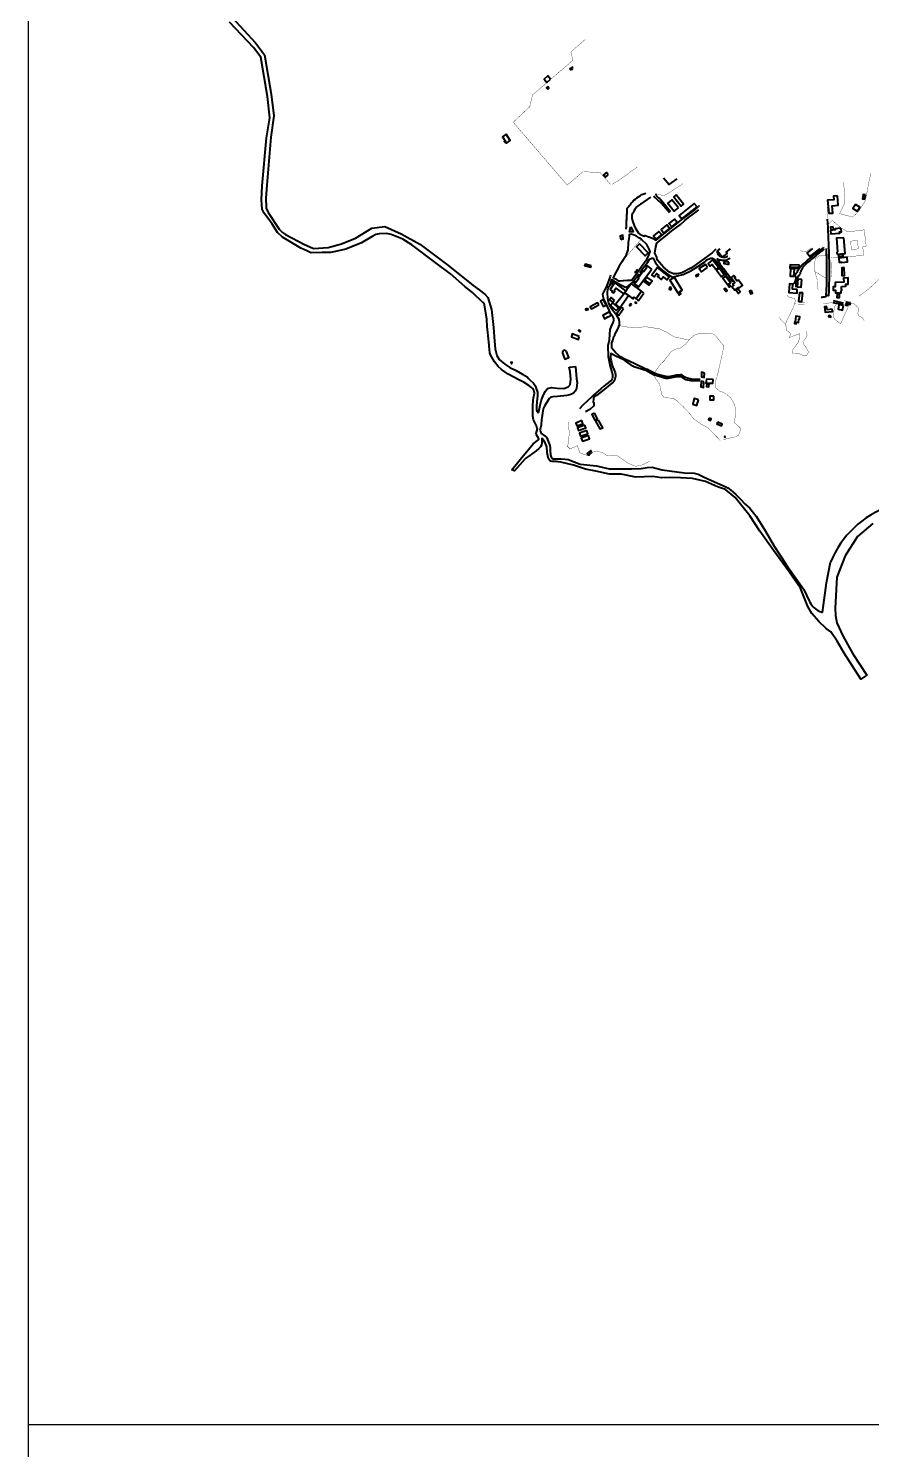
# Model space of a CAD drawing. Header units: metres. Extents: x 428 to 3974, y -4076 to 3914.
# Drawn here: x 897.754 to 898.353, y -367.522 to -366.513 of the extents above; entities that cross this region are included whole.
import ezdxf

# ---------------------------------------------------------------- set-up
doc = ezdxf.new("R2010")
doc.units = ezdxf.units.M
doc.header["$MEASUREMENT"] = 0
doc.linetypes.add('DASHED', pattern=[0.75, 0.5, -0.25])
for name, color, linetype, lineweight in [('C-BLDG', 253, 'Continuous', 5), ('C-FENC-AIRF-SECU', 253, 'DASHED', 0), ('C-ROAD-LAND', 253, 'Continuous', 9)]:
    doc.layers.add(name, color=color, linetype=linetype, lineweight=lineweight)

msp = doc.modelspace()

# ---------------------------------------------------------------- linework, layer by layer
for p, q in [((897.7544, -377.4523), (897.7544, -364.2051)), ((897.7544, -367.5037), (899.9012, -367.5037))]:
    msp.add_line(p, q)
at = {"layer": 'C-BLDG', "lineweight": 40}
for points in [[(898.1397, -366.5419), (898.1391, -366.5412), (898.1386, -366.5416), (898.1392, -366.5423)], [(898.1408, -366.5411), (898.1402, -366.5405), (898.1393, -366.5413), (898.1399, -366.542)], [(898.1249, -366.549), (898.123, -366.5467), (898.1203, -366.549), (898.1223, -366.5513)], [(898.1229, -366.5542), (898.122, -366.555), (898.1229, -366.5561), (898.1238, -366.5553)], [(898.0933, -366.5881), (898.0908, -366.5898), (898.0937, -366.5943), (898.0963, -366.5926)], [(898.0926, -366.5928), (898.0921, -366.5931), (898.0927, -366.594), (898.0932, -366.5936)], [(898.1659, -366.6168), (898.1645, -366.6153), (898.1625, -366.6169), (898.1638, -366.6185)], [(898.2156, -366.6403), (898.211, -366.6346), (898.2081, -366.6369), (898.2127, -366.6426)], [(898.214, -366.6311), (898.2123, -366.6325), (898.2176, -366.639), (898.2193, -366.6377)], [(898.3285, -366.6317), (898.3256, -366.632), (898.3259, -366.6346), (898.3215, -366.6349), (898.3223, -366.6441), (898.3252, -366.644), (898.3248, -366.6388), (898.3291, -366.6384)], [(898.3483, -366.6311), (898.3468, -366.6308), (898.3463, -366.634), (898.3478, -366.6342)], [(898.2289, -366.6396), (898.2268, -366.6371), (898.2161, -366.6456), (898.2181, -366.6481)], [(898.3412, -366.6378), (898.3393, -366.6407), (898.3425, -366.6426), (898.3444, -366.6397)], [(898.2094, -366.655), (898.2074, -366.6524), (898.2033, -366.6557), (898.2053, -366.6583)], [(898.2148, -366.6507), (898.2129, -366.6483), (898.2089, -366.6513), (898.2109, -366.6538)], [(898.3255, -366.6537), (898.3235, -366.6539), (898.3237, -366.6559), (898.3256, -366.6557)], [(898.3312, -366.6555), (898.3308, -366.6555), (898.3307, -366.6547), (898.3268, -366.6551), (898.3269, -366.656), (898.3236, -366.6563), (898.3238, -366.6587), (898.3301, -366.6582), (898.33, -366.6573), (898.3314, -366.6572)], [(898.1747, -366.6628), (898.1765, -366.6623), (898.1761, -366.6597), (898.1743, -366.6603)], [(898.2038, -366.6595), (898.2018, -366.657), (898.1979, -366.6601), (898.1999, -366.6626)], [(898.333, -366.6615), (898.3277, -366.6619), (898.3285, -366.6716), (898.3283, -366.6718), (898.3281, -366.672), (898.3281, -366.6724), (898.3281, -366.6726), (898.3283, -366.6729), (898.3287, -366.6731), (898.3307, -366.6729), (898.3307, -366.6734), (898.3316, -366.6734), (898.3316, -366.6729), (898.3337, -366.6727), (898.3339, -366.6727)], [(898.188, -366.6659), (898.1859, -366.6679), (898.1921, -366.6743), (898.1942, -366.6723)], [(898.3326, -366.6737), (898.3293, -366.6739), (898.3293, -366.6751), (898.3326, -366.6749)], [(898.3354, -366.6753), (898.3294, -366.6759), (898.3297, -366.6789), (898.3316, -366.6788), (898.3316, -366.6791), (898.3357, -366.6787)], [(898.1538, -366.6814), (898.1494, -366.6802), (898.1491, -366.6813), (898.1535, -366.6825)], [(898.1968, -366.6838), (898.1936, -366.6814), (898.1927, -366.6827), (898.1931, -366.683), (898.1912, -366.6855), (898.1907, -366.6852), (898.187, -366.6902), (898.1875, -366.6905), (898.1856, -366.6931), (898.1852, -366.6927), (898.1842, -366.694), (898.1874, -366.6964)], [(898.2009, -366.6826), (898.1968, -366.688), (898.1984, -366.6892), (898.2002, -366.6869), (898.2017, -366.6882), (898.2009, -366.6891), (898.2033, -366.6912), (898.2049, -366.6893), (898.2074, -366.6913), (898.209, -366.6893)], [(898.2363, -366.6827), (898.2348, -366.6804), (898.2303, -366.6833), (898.2319, -366.6857)], [(898.2398, -366.6772), (898.2381, -366.6785), (898.2367, -366.6797), (898.2382, -366.6817), (898.2396, -366.6806), (898.2422, -366.6839), (898.2424, -366.6841), (898.2441, -366.6826)], [(898.2446, -366.6831), (898.2427, -366.6845), (898.2463, -366.6892), (898.2482, -366.6878)], [(898.2515, -366.6789), (898.2505, -366.6787), (898.248, -366.6785), (898.2479, -366.6799), (898.2505, -366.6802), (898.2514, -366.6802)], [(898.3015, -366.6809), (898.2949, -366.6808), (898.2948, -366.6825), (898.2973, -366.6826), (898.3015, -366.6827)], [(898.3015, -366.6827), (898.2973, -366.6826), (898.2948, -366.6825), (898.2948, -366.6831), (898.3014, -366.6833)], [(898.2979, -366.6835), (898.2952, -366.6835), (898.2949, -366.6888), (898.2976, -366.6888)], [(898.3333, -366.6827), (898.3315, -366.6828), (898.3317, -366.6883), (898.3335, -366.6882)], [(898.1707, -366.6934), (898.1705, -366.6936), (898.1693, -366.695), (898.1672, -366.6982), (898.1687, -366.6993), (898.1683, -366.6998), (898.1696, -366.7006), (898.1706, -366.6993), (898.17, -366.6989), (898.1712, -366.6973), (898.1767, -366.7014), (898.1784, -366.6991)], [(898.1705, -366.6936), (898.1694, -366.6927), (898.1683, -366.6941), (898.1693, -366.695)], [(898.1894, -366.6995), (898.1895, -366.6993), (898.1821, -366.694), (898.1775, -366.7005), (898.1802, -366.7026), (898.1833, -366.7048), (898.1841, -366.7036), (898.1856, -366.7047)], [(898.1918, -366.6916), (898.191, -366.6926), (898.1946, -366.6952), (898.1954, -366.6941)], [(898.1933, -366.6895), (898.1918, -366.6916), (898.1954, -366.6941), (898.1969, -366.6922)], [(898.2128, -366.6896), (898.2095, -366.6916), (898.2152, -366.7006), (898.2152, -366.7007), (898.2162, -366.7022), (898.2174, -366.7014), (898.2165, -366.6998), (898.2184, -366.6986)], [(898.2302, -366.6881), (898.2299, -366.6874), (898.2279, -366.6884), (898.2283, -366.6891)], [(898.249, -366.6888), (898.2471, -366.6902), (898.2508, -366.6949), (898.2527, -366.6935)], [(898.2516, -366.6948), (898.2509, -366.6953), (898.2518, -366.6966), (898.2525, -366.6961)], [(898.2581, -366.6914), (898.2572, -366.6921), (898.2555, -366.6899), (898.2561, -366.6895), (898.255, -366.6882), (898.253, -366.6898), (898.2556, -366.6932), (898.2543, -366.6942), (898.255, -366.6952), (898.2536, -366.6962), (898.2556, -366.6988), (898.2582, -366.6968), (898.2586, -366.6973), (898.2611, -366.6953)], [(898.3, -366.6982), (898.2966, -366.698), (898.2969, -366.6944), (898.2944, -366.6942), (898.2939, -366.7003), (898.2998, -366.7008)], [(898.3031, -366.6911), (898.3003, -366.6909), (898.2998, -366.6963), (898.3027, -366.6966)], [(898.3313, -366.696), (898.3345, -366.6958), (898.3344, -366.6945), (898.3362, -366.6944), (898.336, -366.6899), (898.3328, -366.6901), (898.333, -366.693), (898.3268, -366.6933), (898.3269, -366.6963), (898.3254, -366.6963), (898.3254, -366.6988), (898.327, -366.6987), (898.3271, -366.7007), (898.3311, -366.7005), (898.3312, -366.6991), (898.3314, -366.699), (898.3315, -366.6988), (898.3317, -366.6988), (898.3316, -366.6982), (898.3314, -366.6982)], [(898.1625, -366.7054), (898.1603, -366.7065), (898.1622, -366.7104), (898.1644, -366.7093)], [(898.1702, -366.7057), (898.1679, -366.704), (898.1667, -366.7056), (898.169, -366.7073)], [(898.1802, -366.7026), (898.1775, -366.7005), (898.1711, -366.7089), (898.1741, -366.7112)], [(898.1912, -366.7008), (898.1894, -366.6995), (898.1856, -366.7047), (898.1869, -366.7058), (898.1872, -366.706), (898.1874, -366.7061)], [(898.2108, -366.6971), (898.2096, -366.6966), (898.2091, -366.6979), (898.2103, -366.6984)], [(898.2488, -366.6973), (898.2482, -366.6977), (898.2496, -366.6996), (898.2502, -366.6991)], [(898.2578, -366.6978), (898.2565, -366.6988), (898.2582, -366.701), (898.2595, -366.7)], [(898.2674, -366.6989), (898.2661, -366.6994), (898.2669, -366.7013), (898.2682, -366.7008)], [(898.3039, -366.7007), (898.3015, -366.7005), (898.3008, -366.7064), (898.3032, -366.7067)], [(898.3299, -366.7011), (898.3282, -366.7011), (898.3281, -366.7039), (898.3299, -366.7038)], [(898.1512, -366.7117), (898.1498, -366.7122), (898.15, -366.713), (898.1515, -366.7125)], [(898.1592, -366.7091), (898.1583, -366.7076), (898.153, -366.7105), (898.1539, -366.712)], [(898.1679, -366.7164), (898.1667, -366.7142), (898.1666, -366.7142), (898.162, -366.7167), (898.1632, -366.719), (898.1656, -366.7177), (898.1662, -366.7173)], [(898.1692, -366.7078), (898.1675, -366.7097), (898.1715, -366.7132), (898.1732, -366.7114)], [(898.1766, -366.7117), (898.1752, -366.7107), (898.1719, -366.7153), (898.1733, -366.7164)], [(898.1824, -366.7091), (898.182, -366.7085), (898.1809, -366.7092), (898.1813, -366.7098)], [(898.1859, -366.7074), (898.185, -366.7073), (898.185, -366.7078), (898.1859, -366.7079)], [(898.3248, -366.7122), (898.3211, -366.7126), (898.3208, -366.7102), (898.3192, -366.7105), (898.3197, -366.7144), (898.325, -366.7138)], [(898.3327, -366.7097), (898.3295, -366.7091), (898.3289, -366.7122), (898.3321, -366.7128)], [(898.3358, -366.7085), (898.3346, -366.7082), (898.3343, -366.7094), (898.3356, -366.7097)], [(898.3378, -366.7078), (898.3361, -366.7074), (898.3348, -366.7072), (898.3346, -366.7082), (898.3358, -366.7085), (898.3375, -366.7089)], [(898.301, -366.7192), (898.3016, -366.7193), (898.3018, -366.7176), (898.299, -366.7172), (898.2986, -366.7212), (898.2982, -366.7211), (898.298, -366.7224), (898.2991, -366.7226), (898.2993, -366.7214), (898.3008, -366.7216)], [(898.3239, -366.7171), (898.3224, -366.7167), (898.3222, -366.7174), (898.3238, -366.7178)], [(898.1453, -366.7316), (898.1403, -366.7298), (898.1397, -366.7319), (898.1447, -366.7337)], [(898.1452, -366.7268), (898.1447, -366.7274), (898.1457, -366.7282), (898.1462, -366.7276)], [(898.0979, -366.7505), (898.0975, -366.7498), (898.0967, -366.7501), (898.0971, -366.7509)], [(898.2337, -366.7637), (898.2318, -366.7634), (898.2316, -366.7674), (898.2334, -366.7677)], [(898.2342, -366.7575), (898.2321, -366.7569), (898.2319, -366.7602), (898.234, -366.7608)], [(898.2404, -366.762), (898.2355, -366.7619), (898.2352, -366.7647), (898.2401, -366.7648)], [(898.2374, -366.7655), (898.2358, -366.7652), (898.2356, -366.7671), (898.2373, -366.7674)], [(898.2298, -366.7765), (898.2268, -366.7757), (898.2258, -366.7797), (898.2288, -366.7805)], [(898.2408, -366.774), (898.238, -366.774), (898.2379, -366.7766), (898.2407, -366.7766)], [(898.1562, -366.7861), (898.1543, -366.787), (898.1564, -366.791), (898.1582, -366.7901)], [(898.147, -366.7913), (898.1428, -366.793), (898.1436, -366.7951), (898.1478, -366.7935)], [(898.1492, -366.7944), (898.1441, -366.7963), (898.1448, -366.7984), (898.1499, -366.7965)], [(898.1589, -366.7909), (898.1567, -366.7917), (898.1598, -366.7972), (898.162, -366.7963)], [(898.2375, -366.7895), (898.237, -366.7905), (898.2383, -366.7911), (898.2388, -366.7901)], [(898.2435, -366.7924), (898.243, -366.7936), (898.2461, -366.7949), (898.2466, -366.7937)], [(898.1506, -366.7984), (898.1455, -366.8003), (898.1462, -366.8024), (898.1514, -366.8006)], [(898.1518, -366.8019), (898.1467, -366.8038), (898.1475, -366.8059), (898.1526, -366.8041)], [(898.249, -366.8027), (898.2487, -366.8025), (898.2483, -366.8029), (898.2485, -366.8031)], [(898.1543, -366.8139), (898.1534, -366.8126), (898.1508, -366.8146), (898.1518, -366.8159)]]:
    msp.add_lwpolyline(points, close=True, dxfattribs=at)
for points in [[(898.245, -366.6694), (898.2434, -366.6708), (898.2469, -366.6753), (898.2503, -366.6727), (898.2496, -366.6717), (898.2525, -366.6694)], [(898.3109, -366.6691), (898.307, -366.6721), (898.309, -366.6747), (898.3158, -366.6696), (898.3154, -366.6691)]]:
    msp.add_lwpolyline(points, dxfattribs=at)
msp.add_lwpolyline([(898.1362, -366.7423, 1.014817), (898.1334, -366.7435), (898.135, -366.7477), (898.1379, -366.7466)], format="xyb", close=True, dxfattribs=at)
at = {"layer": 'C-FENC-AIRF-SECU', "lineweight": 40, "ltscale": 0.2, "const_width": 0.000217, "flags": 128}
for points in [[(898.1673, -366.6235), (898.1601, -366.6153), (898.148, -366.6146), (898.1367, -366.6241), (898.0984, -366.5795), (898.1101, -366.5686), (898.1121, -366.5602), (898.1408, -366.5355), (898.1393, -366.5297), (898.1496, -366.5207)], [(898.1685, -366.6237), (898.174, -366.6203), (898.1866, -366.6112)], [(898.2011, -366.6305), (898.2036, -366.6313), (898.2053, -366.6314), (898.2069, -366.6309), (898.2096, -366.6292), (898.2125, -366.6272), (898.2162, -366.6249), (898.2188, -366.6231)], [(898.2091, -366.6237), (898.2051, -366.619)], [(898.2148, -366.6198), (898.2091, -366.6237)], [(898.3329, -366.6221), (898.3338, -366.6365), (898.3332, -366.638), (898.3299, -366.6444), (898.3392, -366.6468), (898.3435, -366.6429), (898.3484, -366.635), (898.3508, -366.6219), (898.3522, -366.6157)], [(898.3985, -366.6311), (898.3998, -366.6367), (898.4012, -366.6431), (898.4018, -366.6461), (898.409, -366.6604), (898.3929, -366.6694), (898.3852, -366.671), (898.3739, -366.6764), (898.3728, -366.6773), (898.3718, -366.6779), (898.3702, -366.682), (898.3646, -366.6878), (898.3608, -366.6885), (898.3507, -366.6978), (898.3437, -366.703)], [(898.3225, -366.6581), (898.3224, -366.6575), (898.3219, -366.6496), (898.3214, -366.6418), (898.3212, -366.64)], [(898.3248, -366.6492), (898.3221, -366.6518)], [(898.3307, -366.6543), (898.3248, -366.6492)], [(898.3307, -366.6543), (898.3358, -366.6574), (898.3474, -366.6559), (898.3475, -366.6566), (898.3481, -366.661), (898.3489, -366.6675), (898.3464, -366.6676)], [(898.1888, -366.6628), (898.1885, -366.6634), (898.1865, -366.6657), (898.1855, -366.6669), (898.1823, -366.6706), (898.1803, -366.673), (898.1792, -366.6742), (898.1782, -366.6756), (898.1764, -366.6785), (898.1749, -366.6803)], [(898.338, -366.6666), (898.3379, -366.6639), (898.3427, -366.6635), (898.3433, -366.6694), (898.3384, -366.6698), (898.3381, -366.667)], [(898.3094, -366.6691), (898.3063, -366.6714), (898.3023, -366.6708)], [(898.3204, -366.6697), (898.3202, -366.6707), (898.3199, -366.6738), (898.3155, -366.6743), (898.3127, -366.6765), (898.3124, -366.6796), (898.3119, -366.6819), (898.3124, -366.6852), (898.3131, -366.6858), (898.3204, -366.6903), (898.3207, -366.6894)], [(898.3207, -366.6894), (898.3208, -366.6762), (898.3199, -366.6738)], [(898.3366, -366.675), (898.3326, -366.6753), (898.3239, -366.6757)], [(898.3366, -366.675), (898.3471, -366.6739)], [(898.3464, -366.6676), (898.3471, -366.6739)], [(898.3124, -366.6852), (898.3142, -366.6916), (898.3143, -366.6956), (898.3148, -366.6987)], [(898.3239, -366.6786), (898.324, -366.6805), (898.3242, -366.6855), (898.3241, -366.6893)], [(898.298, -366.7085), (898.2987, -366.7061), (898.298, -366.7046), (898.2956, -366.7041), (898.2935, -366.7034), (898.2929, -366.702)], [(898.3051, -366.7086), (898.298, -366.7085), (898.297, -366.7112), (898.2915, -366.7227), (898.292, -366.7245), (898.2925, -366.7275), (898.2926, -366.7275), (898.2952, -366.7294), (898.295, -366.7306), (898.2943, -366.7323), (898.301, -366.7298), (898.3018, -366.7296), (898.3016, -366.7329), (898.3006, -366.7359), (898.297, -366.7405), (898.2964, -366.7431), (898.2969, -366.7438), (898.3001, -366.7437), (898.301, -366.7438), (898.3019, -366.7441), (898.305, -366.7454), (898.306, -366.7454), (898.3067, -366.7448), (898.3076, -366.7433), (898.3078, -366.7422), (898.306, -366.7391), (898.3046, -366.7371), (898.3045, -366.7345), (898.3067, -366.7318), (898.3066, -366.7316), (898.307, -366.7304), (898.3063, -366.728)], [(898.3055, -366.7078), (898.3009, -366.7078)], [(898.3185, -366.7081), (898.3229, -366.7078), (898.3252, -366.7078), (898.3252, -366.7081), (898.3271, -366.7084), (898.3256, -366.7149), (898.3254, -366.7164), (898.3263, -366.7192), (898.3308, -366.7225), (898.3351, -366.7126), (898.3355, -366.7124), (898.3366, -366.7092)], [(898.3332, -366.7061), (898.3378, -366.7077), (898.3401, -366.7083), (898.3432, -366.711), (898.3438, -366.713), (898.3428, -366.7149), (898.3438, -366.717), (898.346, -366.7181), (898.3475, -366.7203)], [(898.2231, -366.7341), (898.2124, -366.7318), (898.207, -366.7284), (898.2018, -366.7259), (898.1996, -366.7259), (898.1976, -366.7254), (898.1922, -366.7246), (898.1846, -366.7255), (898.1797, -366.7249), (898.1749, -366.7241), (898.1739, -366.7222)], [(898.2915, -366.7227), (898.2889, -366.7201), (898.2869, -366.7178)], [(898.1986, -366.7575), (898.1993, -366.7563), (898.203, -366.7512), (898.2059, -366.7484), (898.2102, -366.7425), (898.2134, -366.7406), (898.217, -366.7398), (898.2209, -366.7369), (898.2231, -366.7341), (898.2234, -366.7337), (898.227, -366.7307), (898.2312, -366.7292), (898.235, -366.7292), (898.2408, -366.7299), (898.2423, -366.7314), (898.2461, -366.7362), (898.248, -366.7383), (898.2432, -366.7598)], [(898.198, -366.7587), (898.198, -366.7592), (898.2023, -366.7655), (898.2038, -366.7729), (898.2054, -366.775), (898.2084, -366.7752), (898.2086, -366.7752), (898.2118, -366.7754), (898.2151, -366.7776), (898.2194, -366.7818), (898.2236, -366.7862), (898.2264, -366.79), (898.2289, -366.7918), (898.232, -366.7939), (898.2366, -366.7964), (898.2453, -366.8054), (898.2454, -366.8052)], [(898.2495, -366.7724), (898.2474, -366.7712), (898.2447, -366.7703), (898.2421, -366.7679), (898.2416, -366.7667), (898.2419, -366.7635), (898.2429, -366.7604)], [(898.2474, -366.8048), (898.2556, -366.8029), (898.2583, -366.8018), (898.26, -366.797), (898.2554, -366.7927), (898.2558, -366.7895), (898.2561, -366.7847), (898.2557, -366.7803), (898.2529, -366.7753), (898.25, -366.7727)], [(898.1373, -366.7922), (898.1376, -366.7959), (898.1383, -366.7996), (898.1379, -366.8032), (898.1378, -366.8071), (898.1367, -366.8093), (898.1386, -366.8112), (898.1412, -366.8104), (898.1441, -366.809), (898.1444, -366.8106), (898.1458, -366.8142), (898.149, -366.8154), (898.1524, -366.8163), (898.1547, -366.8138), (898.1575, -366.8128), (898.1611, -366.8138), (898.1617, -366.8138), (898.1643, -366.8157), (898.1683, -366.8163), (898.172, -366.816), (898.1799, -366.8215), (898.1852, -366.8237), (898.1893, -366.823), (898.1931, -366.8213), (898.195, -366.82)]]:
    msp.add_lwpolyline(points, dxfattribs=at)
at = {"layer": 'C-ROAD-LAND', "lineweight": 40}
for p, q in [((897.8989, -366.5053), (897.9155, -366.5231)), ((897.9155, -366.5231), (897.9218, -366.5316)), ((897.9218, -366.5316), (897.9267, -366.5596)), ((897.9267, -366.5596), (897.9286, -366.5751)), ((897.9286, -366.5751), (897.9265, -366.5902)), ((897.9265, -366.5902), (897.9236, -366.6241)), ((897.9236, -366.6241), (897.9228, -366.6335)), ((897.9228, -366.6335), (897.923, -366.6399)), ((897.923, -366.6399), (897.9232, -366.6406)), ((897.9232, -366.6406), (897.9246, -366.6437)), ((897.9246, -366.6437), (897.9324, -366.6555)), ((897.9866, -366.6618), (897.998, -366.6548)), ((897.998, -366.6548), (898.0072, -366.6535)), ((898.0072, -366.6535), (898.0189, -366.6587)), ((897.9324, -366.6555), (897.9348, -366.6577)), ((897.9348, -366.6577), (897.9369, -366.6591)), ((897.9369, -366.6591), (897.9502, -366.6664)), ((897.9766, -366.6659), (897.9866, -366.6618)), ((898.0189, -366.6587), (898.0321, -366.6661)), ((897.9502, -366.6664), (897.9561, -366.669)), ((897.9561, -366.669), (897.9568, -366.6692)), ((897.9568, -366.6692), (897.9672, -366.6684)), ((897.9672, -366.6684), (897.9766, -366.6659)), ((898.0321, -366.6661), (898.0426, -366.6738)), ((898.0426, -366.6738), (898.0519, -366.6809)), ((898.0519, -366.6809), (898.0699, -366.6954)), ((898.0699, -366.6954), (898.0743, -366.6985)), ((898.0743, -366.6985), (898.0783, -366.7016)), ((898.0783, -366.7016), (898.0805, -366.7038)), ((898.0805, -366.7038), (898.0831, -366.7125)), ((898.0831, -366.7125), (898.0839, -366.721)), ((898.0839, -366.721), (898.0844, -366.7253)), ((898.0844, -366.7253), (898.0852, -366.735)), ((898.0852, -366.735), (898.0856, -366.7403)), ((898.0856, -366.7403), (898.0867, -366.7451)), ((898.0867, -366.7451), (898.0884, -366.7478)), ((898.0884, -366.7478), (898.0924, -366.7513)), ((898.0924, -366.7513), (898.096, -366.7535)), ((898.096, -366.7535), (898.1004, -366.7558)), ((898.1004, -366.7558), (898.105, -366.7584)), ((898.1382, -366.7533), (898.1427, -366.7529)), ((898.1388, -366.7567), (898.1382, -366.7533)), ((898.1427, -366.7529), (898.1434, -366.7616)), ((898.105, -366.7584), (898.1082, -366.7603)), ((898.1082, -366.7603), (898.1093, -366.7614)), ((898.1093, -366.7614), (898.1101, -366.7623)), ((898.1101, -366.7623), (898.1127, -366.7646)), ((898.1127, -366.7646), (898.1142, -366.7668)), ((898.1375, -366.7674), (898.1388, -366.7659)), ((898.1394, -366.7618), (898.1388, -366.7567)), ((898.1388, -366.7659), (898.1394, -366.7618)), ((898.1434, -366.7616), (898.1437, -366.7642)), ((898.1437, -366.7642), (898.1434, -366.7684)), ((898.1142, -366.7668), (898.1148, -366.7685)), ((898.1148, -366.7685), (898.1156, -366.7711)), ((898.1155, -366.7755), (898.115, -366.7808)), ((898.1157, -366.774), (898.1155, -366.7755)), ((898.1156, -366.7711), (898.1157, -366.774)), ((898.1185, -366.7765), (898.1199, -366.773)), ((898.1199, -366.773), (898.1213, -366.7705)), ((898.1239, -366.7756), (898.1207, -366.781)), ((898.1213, -366.7705), (898.1228, -366.7686)), ((898.1228, -366.7686), (898.1256, -366.7678)), ((898.1252, -366.7747), (898.1239, -366.7756)), ((898.1266, -366.7743), (898.1252, -366.7747)), ((898.1256, -366.7678), (898.1296, -366.7683)), ((898.1299, -366.7741), (898.1266, -366.7743)), ((898.1296, -366.7683), (898.1343, -366.7685)), ((898.1364, -366.7734), (898.1299, -366.7741)), ((898.1343, -366.7685), (898.1375, -366.7674)), ((898.1392, -366.7727), (898.1364, -366.7734)), ((898.1411, -366.7718), (898.1392, -366.7727)), ((898.1424, -366.7703), (898.1411, -366.7718)), ((898.1434, -366.7684), (898.1424, -366.7703)), ((898.115, -366.7808), (898.115, -366.7836)), ((898.115, -366.7836), (898.1155, -366.785)), ((898.1155, -366.785), (898.1158, -366.7856)), ((898.1158, -366.7856), (898.116, -366.7856)), ((898.116, -366.7856), (898.1163, -366.7856)), ((898.1163, -366.7856), (898.1165, -366.785)), ((898.1165, -366.785), (898.117, -366.7826)), ((898.117, -366.7826), (898.1175, -366.7804)), ((898.1175, -366.7804), (898.1179, -366.7784)), ((898.1179, -366.7784), (898.1185, -366.7765)), ((898.1197, -366.783), (898.1184, -366.7907)), ((898.1207, -366.781), (898.1197, -366.783)), ((898.1178, -366.7963), (898.1175, -366.7973)), ((898.1182, -366.7946), (898.1178, -366.7963)), ((898.1183, -366.794), (898.1182, -366.7946)), ((898.1184, -366.7907), (898.1183, -366.794)), ((898.1175, -366.7973), (898.1173, -366.7981)), ((898.1173, -366.7981), (898.1177, -366.799)), ((898.1177, -366.799), (898.118, -366.7998)), ((898.118, -366.7998), (898.1186, -366.8007)), ((898.1186, -366.8007), (898.1194, -366.8012)), ((898.1194, -366.8012), (898.1203, -366.8018)), ((898.1203, -366.8018), (898.1211, -366.8022)), ((898.1211, -366.8022), (898.1217, -366.8029)), ((898.1217, -366.8029), (898.1223, -366.8034)), ((898.1223, -366.8034), (898.1244, -366.8089)), ((898.1244, -366.8089), (898.1246, -366.8105)), ((898.1246, -366.8105), (898.1247, -366.8128)), ((898.1247, -366.8128), (898.1249, -366.8154)), ((898.1249, -366.8154), (898.125, -366.8164)), ((898.125, -366.8164), (898.1255, -366.8176)), ((898.1255, -366.8176), (898.1261, -366.8181)), ((898.1261, -366.8181), (898.1267, -366.8184)), ((898.1267, -366.8184), (898.1278, -366.8185)), ((898.1278, -366.8185), (898.1295, -366.8185)), ((898.1295, -366.8185), (898.1324, -366.8183)), ((898.1324, -366.8183), (898.1353, -366.8186)), ((898.1353, -366.8186), (898.1374, -366.8189)), ((898.1374, -366.8189), (898.1458, -366.8222)), ((898.1458, -366.8222), (898.1576, -366.8234)), ((898.1576, -366.8234), (898.1664, -366.8256)), ((898.1664, -366.8256), (898.1676, -366.8255)), ((898.1676, -366.8255), (898.1723, -366.8254)), ((898.1723, -366.8254), (898.1797, -366.8254)), ((898.1797, -366.8254), (898.1823, -366.8255)), ((898.1823, -366.8255), (898.1892, -366.8252)), ((898.1892, -366.8252), (898.1934, -366.8246)), ((898.1934, -366.8246), (898.1971, -366.8244)), ((898.1971, -366.8244), (898.1986, -366.8247)), ((898.1986, -366.8247), (898.204, -366.8263)), ((898.204, -366.8263), (898.2198, -366.8284)), ((898.2198, -366.8284), (898.2267, -366.8287)), ((898.2267, -366.8287), (898.2296, -366.8293)), ((898.2296, -366.8293), (898.2335, -366.8312)), ((898.2335, -366.8312), (898.2391, -366.8338)), ((898.2391, -366.8338), (898.2487, -366.8381)), ((898.2487, -366.8381), (898.2506, -366.8391)), ((898.2506, -366.8391), (898.2528, -366.8406)), ((898.2528, -366.8406), (898.2562, -366.8434)), ((898.2562, -366.8434), (898.2596, -366.847)), ((898.2596, -366.847), (898.2629, -366.8505)), ((898.2629, -366.8505), (898.2662, -366.8535)), ((898.2662, -366.8535), (898.2708, -366.8592)), ((898.2708, -366.8592), (898.2775, -366.8698)), ((898.2775, -366.8698), (898.2837, -366.8803)), ((898.2837, -366.8803), (898.2922, -366.8933)), ((898.2922, -366.8933), (898.3046, -366.9111)), ((898.3208, -366.9065), (898.3236, -366.8917)), ((898.3187, -366.9222), (898.3208, -366.9065)), ((898.3046, -366.9111), (898.3085, -366.9191)), ((898.3085, -366.9191), (898.3085, -366.9192)), ((898.3085, -366.9192), (898.3085, -366.9191)), ((898.3085, -366.9191), (898.3085, -366.9192)), ((898.3148, -366.9262), (898.3154, -366.9265)), ((898.3154, -366.9265), (898.3161, -366.9268)), ((898.3178, -366.9274), (898.3179, -366.9274)), ((898.3179, -366.9274), (898.3187, -366.9222))]:
    msp.add_line(p, q, dxfattribs=at)
for points in [[(898.3537, -366.8644), (898.3428, -366.8735), (898.3339, -366.8873), (898.328, -366.9024), (898.3268, -366.9245), (898.3272, -366.9297), (898.3281, -366.9347), (898.3322, -366.944), (898.3395, -366.9569), (898.3494, -366.9719), (898.345, -366.9748), (898.3332, -366.9564), (898.3284, -366.9479), (898.3237, -366.9412), (898.3206, -366.9388), (898.3152, -366.9339), (898.3103, -366.9281), (898.3074, -366.9233), (898.3074, -366.9233), (898.3074, -366.9233), (898.3023, -366.9103), (898.2942, -366.8986), (898.2833, -366.8838), (898.2734, -366.8698), (898.2663, -366.8589), (898.2578, -366.8481), (898.2558, -366.8459), (898.249, -366.8401), (898.2433, -366.8383), (898.2349, -366.8346), (898.2256, -366.8324), (898.2171, -366.8319), (898.2102, -366.8317), (898.2037, -366.832), (898.1976, -366.831), (898.1854, -366.8314), (898.175, -366.8294), (898.1667, -366.8292), (898.157, -366.8271), (898.1496, -366.8258), (898.1411, -366.823), (898.1322, -366.8207), (898.1303, -366.8205), (898.1289, -366.8203), (898.1277, -366.8203), (898.1261, -366.8203), (898.1251, -366.82), (898.1245, -366.8196), (898.1235, -366.8184), (898.1229, -366.8163), (898.1226, -366.8139), (898.1222, -366.81), (898.1211, -366.8071), (898.1204, -366.8059), (898.1193, -366.8043), (898.1186, -366.8039), (898.1187, -366.8052), (898.1187, -366.8069), (898.1185, -366.8087), (898.1178, -366.8098), (898.1166, -366.811), (898.1148, -366.8127), (898.1094, -366.8164), (898.1074, -366.818), (898.107, -366.8185), (898.0993, -366.827), (898.0974, -366.8261), (898.1055, -366.8163), (898.1056, -366.816), (898.1126, -366.8077), (898.1166, -366.8046), (898.1167, -366.8045), (898.1166, -366.8041), (898.1164, -366.8037), (898.1157, -366.8025), (898.1149, -366.8013), (898.1148, -366.8005), (898.1156, -366.7971), (898.1155, -366.797), (898.1155, -366.797), (898.1155, -366.7968), (898.115, -366.7949), (898.1134, -366.7921), (898.1128, -366.7907), (898.1124, -366.7882), (898.1123, -366.7841), (898.1124, -366.7809), (898.1125, -366.7769), (898.1127, -366.7751), (898.1134, -366.7717), (898.1131, -366.7697), (898.1125, -366.7687), (898.1115, -366.7678), (898.1094, -366.7663), (898.1062, -366.7642), (898.1024, -366.7623), (898.0948, -366.7583), (898.0902, -366.7549), (898.0878, -366.7528), (898.0851, -366.7496), (898.0823, -366.7446), (898.0818, -366.7433), (898.0816, -366.7407), (898.0811, -366.7353), (898.08, -366.7246), (898.0798, -366.7194), (898.0781, -366.709), (898.0777, -366.7082), (898.0773, -366.7078), (898.0769, -366.7074), (898.0694, -366.7003), (898.0641, -366.696), (898.0539, -366.6872), (898.0437, -366.6795), (898.0265, -366.6666), (898.02, -366.6625), (898.0117, -366.6591), (898.0087, -366.6586), (898.0033, -366.6587), (898.0009, -366.6593), (897.9984, -366.6607), (897.9907, -366.665), (897.9796, -366.6697), (897.9722, -366.6713), (897.9687, -366.6719), (897.9629, -366.672), (897.9551, -366.6722), (897.9549, -366.6721), (897.952, -366.6707), (897.9476, -366.6688), (897.9348, -366.661), (897.9311, -366.6578), (897.9271, -366.6513), (897.9217, -366.644), (897.9202, -366.6413), (897.9198, -366.6345), (897.9202, -366.6246), (897.9233, -366.5907), (897.9257, -366.5765), (897.924, -366.5612), (897.9193, -366.5333), (897.9141, -366.5264), (897.897, -366.5086)], [(898.2051, -366.619), (898.2091, -366.6237), (898.2148, -366.6198)], [(898.2434, -366.6708), (898.2448, -366.6694)]]:
    msp.add_lwpolyline(points, dxfattribs=at)
at = {"layer": 'C-ROAD-LAND', "lineweight": 40, "flags": 128}
for points in [[(898.1786, -366.6555, 0.002726), (898.1788, -366.6525, 0.00489), (898.1788, -366.6509, 0.000286), (898.179, -366.6477, -0.001403), (898.179, -366.6471, -0.003107), (898.1791, -366.645, 0.002005), (898.1793, -366.6418, 0.014895), (898.1793, -366.6412, -0.030503), (898.1793, -366.6409, -0.100291), (898.1793, -366.6408, -0.021673), (898.1796, -366.6403, -0.012179), (898.1806, -366.6391, -0.007249), (898.1822, -366.637, -0.003687), (898.1825, -366.6366, -0.002003), (898.183, -366.6359, -0.050094), (898.1841, -366.6349, -0.013332), (898.1884, -366.6317, -0.041868), (898.1897, -366.6309, -0.021637), (898.1924, -366.6298)], [(898.2092, -366.6438, 0.000249), (898.2073, -366.6415, 0.000416), (898.2062, -366.6402, 0.000064), (898.2034, -366.6369, 0.021648), (898.2034, -366.6368, 0.020739), (898.2034, -366.6368, -0.000993), (898.2032, -366.6367, -0.007527), (898.2006, -366.6344, -0.007306), (898.1981, -366.6321)], [(898.2092, -366.6438, 0.000249), (898.2073, -366.6415, 0.000416), (898.2062, -366.6402, 0.000064), (898.2034, -366.6369, 0.021648), (898.2034, -366.6368, 0.020739), (898.2034, -366.6368, -0.000993), (898.2032, -366.6367, -0.007527), (898.2006, -366.6344, -0.007306), (898.1981, -366.6321)], [(898.2026, -366.6339, -0.068562), (898.2011, -366.6328, -0.076457), (898.2001, -366.6314, -0.001377), (898.1999, -366.6311, -0.006778), (898.1999, -366.631, -0.026907), (898.1998, -366.6308, -0.018453), (898.1997, -366.6305)], [(898.2026, -366.6339, -0.068562), (898.2011, -366.6328, -0.076457), (898.2001, -366.6314, -0.001377), (898.1999, -366.6311, -0.006778), (898.1999, -366.631, -0.026907), (898.1998, -366.6308, -0.018453), (898.1997, -366.6305)], [(898.2002, -366.6749, 0.018932), (898.2002, -366.6756, 0.024823), (898.2002, -366.6762, 0.000336), (898.2003, -366.6766, 0.002216), (898.2003, -366.6766, 0.008081), (898.2003, -366.6767, 0.003037), (898.2003, -366.6769, 0.14274), (898.2004, -366.6771, 0.094319), (898.2007, -366.6773)], [(898.2469, -366.6753, -0.058452), (898.2457, -366.675, -0.073635), (898.2449, -366.6746, -0.022894), (898.2441, -366.6739, -0.087503), (898.2439, -366.6737, -0.038517), (898.2436, -366.6731, -0.034944), (898.2435, -366.6724, -0.009017), (898.2434, -366.6721, -0.007392), (898.2433, -366.6717, -0.044117), (898.2433, -366.6713, -0.026226), (898.2434, -366.6708)], [(898.2508, -366.6747, -0.033504), (898.25, -366.6751, -0.040637), (898.2493, -366.6754, -0.002578), (898.2489, -366.6755, -0.016894), (898.2489, -366.6755, -0.038458), (898.2484, -366.6756, -0.031938), (898.2479, -366.6756, -0.015282), (898.2477, -366.6755, -0.00776), (898.2474, -366.6755, -0.051767), (898.2472, -366.6754, -0.032982), (898.2469, -366.6753)], [(898.2982, -366.688, 0.000858), (898.2991, -366.6867, 0.0019), (898.2996, -366.6861, 0.000217), (898.3013, -366.6835, 0.002597), (898.3015, -366.6833, 0.031277), (898.3017, -366.683, -0.026701), (898.3019, -366.6826, -0.043665), (898.3023, -366.6821, -0.012028), (898.3037, -366.6806, -0.009489), (898.3043, -366.6801, -0.00133), (898.3082, -366.6766, -0.018281), (898.3102, -366.675, -0.010616), (898.3138, -366.6723)], [(898.3191, -366.6696, 0.002498), (898.3165, -366.6715, 0.006484), (898.3156, -366.6723, 0.000686), (898.3109, -366.6762, 0.001771), (898.3091, -366.6776, 0.012377), (898.3055, -366.6808, 0.035806), (898.3043, -366.682, 0.030514), (898.3038, -366.6827, 0.015587), (898.3029, -366.6842, 0.01449), (898.3026, -366.6849, 0.011086), (898.3022, -366.6858, 0.079191), (898.3021, -366.6863, 0.04116), (898.3021, -366.6873)], [(898.2342, -366.6788, -0.105398), (898.2362, -366.6769, -0.114987), (898.2386, -366.6761, -0.008717), (898.2393, -366.676, -0.02574), (898.2395, -366.676, -0.089049), (898.2402, -366.6762, -0.070858), (898.2409, -366.6766)], [(898.2534, -366.6933, -0.007632), (898.2519, -366.6915, -0.014449), (898.2512, -366.6905, -0.001061), (898.25, -366.6887, 0.001881), (898.2493, -366.6877, 0.009766), (898.247, -366.6847, -0.006631), (898.2437, -366.6803, -0.023246), (898.2434, -366.6799, -0.005063), (898.2425, -366.6783)], [(898.2428, -366.6763, 0.036285), (898.2442, -366.6769, 0.059308), (898.245, -366.6772, 0.009084), (898.2464, -366.6773, 0.015411), (898.2472, -366.6774, 0.028567), (898.2479, -366.6774, 0.013151), (898.2497, -366.6772, 0.095609), (898.2508, -366.6768, 0.060173), (898.2524, -366.6757)], [(898.2451, -366.68, 0.000631), (898.247, -366.6826, 0.000631), (898.249, -366.6852, 0.00053), (898.2506, -366.6873, 0.00053), (898.2522, -366.6895)], [(898.2982, -366.688, -0.143809), (898.2989, -366.6907, -0.143809), (898.298, -366.6933, -0.038684), (898.2975, -366.6939, -0.038684), (898.2969, -366.6944)], [(898.2994, -366.6966, -0.072007), (898.2993, -366.6935, -0.072007), (898.3, -366.6905, -0.04411), (898.3009, -366.6888, -0.04411), (898.3021, -366.6873)], [(898.3206, -366.7031, -0.003883), (898.3202, -366.7033, -0.003883), (898.3199, -366.7034, -0.013999), (898.3184, -366.7037, -0.013999), (898.317, -366.704)]]:
    msp.add_lwpolyline(points, format="xyb", dxfattribs=at)
for points in [[(898.1958, -366.6327), (898.1912, -366.636), (898.1901, -366.6368), (898.1896, -366.6372), (898.1888, -366.6377), (898.1873, -366.6387), (898.1864, -366.6393), (898.1859, -366.6399), (898.1847, -366.6415), (898.1841, -366.6426), (898.1832, -366.644), (898.1828, -366.6448), (898.1826, -366.6453), (898.1825, -366.6465), (898.1826, -366.6478), (898.1832, -366.6501), (898.1842, -366.6528), (898.185, -366.6544), (898.1866, -366.657), (898.1874, -366.6582), (898.1886, -366.6592), (898.1908, -366.6601), (898.1911, -366.6605), (898.192, -366.6599), (898.1973, -366.6618), (898.1999, -366.6633), (898.2041, -366.6596), (898.2063, -366.658), (898.2095, -366.6555), (898.212, -366.6535), (898.2154, -366.6507), (898.2181, -366.6486), (898.2205, -366.647), (898.2244, -366.6439), (898.2274, -366.6417), (898.2298, -366.6394)], [(898.1958, -366.6327), (898.1912, -366.636), (898.1901, -366.6368), (898.1896, -366.6372), (898.1888, -366.6377), (898.1873, -366.6387), (898.1864, -366.6393), (898.1859, -366.6399), (898.1847, -366.6415), (898.1841, -366.6426), (898.1832, -366.644), (898.1828, -366.6448), (898.1826, -366.6453), (898.1825, -366.6465), (898.1826, -366.6478), (898.1832, -366.6501), (898.1842, -366.6528), (898.185, -366.6544), (898.1866, -366.657), (898.1874, -366.6582), (898.1886, -366.6592), (898.1908, -366.6601), (898.1911, -366.6605), (898.192, -366.6599), (898.1973, -366.6618), (898.1999, -366.6633), (898.2041, -366.6596), (898.2063, -366.658), (898.2095, -366.6555), (898.212, -366.6535), (898.2154, -366.6507), (898.2181, -366.6486), (898.2205, -366.647), (898.2244, -366.6439), (898.2274, -366.6417), (898.2298, -366.6394)], [(898.2026, -366.6339), (898.21, -366.6428)], [(898.2026, -366.6339), (898.21, -366.6428)], [(898.2002, -366.6749), (898.1988, -366.6725), (898.1997, -366.668), (898.2003, -366.6653), (898.2022, -366.6637), (898.2064, -366.6603), (898.211, -366.6567), (898.217, -366.6521), (898.2203, -366.6492), (898.2228, -366.6472), (898.2263, -366.6445), (898.2302, -366.6418)], [(898.2302, -366.6387), (898.2301, -366.639), (898.2298, -366.6394)], [(898.2302, -366.6387), (898.2301, -366.639), (898.2298, -366.6394)], [(898.186, -366.6838), (898.1869, -366.6857), (898.19, -366.6813), (898.1921, -366.6784), (898.1932, -366.6767), (898.1946, -366.6741), (898.1952, -366.6725), (898.1956, -366.6714), (898.1951, -366.6701), (898.1932, -366.6663), (898.1896, -366.663), (898.1895, -366.6626), (898.1884, -366.6618), (898.1881, -366.6617), (898.1858, -366.6603), (898.185, -366.66), (898.1828, -366.6591), (898.1822, -366.659), (898.1812, -366.6591), (898.1808, -366.6594), (898.1806, -366.6602), (898.1804, -366.6624), (898.1803, -366.6635), (898.18, -366.6648), (898.1798, -366.6702), (898.1781, -366.6747), (898.1738, -366.6811), (898.1694, -366.6896), (898.1699, -366.6901), (898.171, -366.6907), (898.1716, -366.6911), (898.1722, -366.6915), (898.1729, -366.692), (898.1734, -366.6922), (898.1743, -366.6922), (898.1766, -366.6918), (898.1795, -366.6915), (898.1819, -366.6915), (898.1826, -366.6914), (898.1863, -366.6865), (898.1845, -366.6861)], [(898.2422, -366.6695), (898.2395, -366.6721), (898.2345, -366.676), (898.2283, -366.6806), (898.2245, -366.6832), (898.2181, -366.6864), (898.2145, -366.6871), (898.2121, -366.687), (898.2092, -366.6859), (898.2051, -366.6824), (898.2007, -366.6773)], [(898.3138, -366.6723), (898.3186, -366.6686)], [(898.3186, -366.6686), (898.3188, -366.6682)], [(898.2311, -366.7622), (898.2263, -366.762), (898.2261, -366.762), (898.2252, -366.7619), (898.2212, -366.7609), (898.2209, -366.7608), (898.2204, -366.7604), (898.2183, -366.7591), (898.218, -366.7589), (898.2171, -366.7588), (898.214, -366.759), (898.2122, -366.7594), (898.2085, -366.7601), (898.2075, -366.7602), (898.2067, -366.76), (898.2011, -366.7585), (898.1986, -366.7575), (898.1954, -366.756), (898.1936, -366.7551), (898.1926, -366.7547), (898.1848, -366.751), (898.1775, -366.7477), (898.1751, -366.7463), (898.1733, -366.745), (898.171, -366.7429), (898.1694, -366.7411), (898.1684, -366.7399), (898.1685, -366.7389), (898.1685, -366.7362), (898.169, -366.7344), (898.1699, -366.7316), (898.1704, -366.7306), (898.1706, -366.7301), (898.1717, -366.7281), (898.1729, -366.7259), (898.1732, -366.7253), (898.1734, -366.7245), (898.1738, -366.7233), (898.1739, -366.7222), (898.1738, -366.7212), (898.1737, -366.72), (898.1736, -366.7195), (898.1719, -366.7166), (898.1711, -366.7155), (898.1698, -366.7141), (898.1684, -366.7123), (898.1678, -366.7114), (898.1673, -366.7105), (898.1671, -366.71), (898.1664, -366.7083), (898.166, -366.7072), (898.1658, -366.706), (898.1655, -366.7045), (898.1655, -366.7036), (898.1653, -366.7014), (898.1653, -366.6999), (898.1655, -366.6984), (898.1658, -366.6973), (898.1664, -366.6958), (898.1671, -366.6949), (898.1684, -366.6912), (898.1696, -366.6921), (898.1724, -366.6938), (898.1771, -366.6961), (898.1788, -366.6968), (898.1816, -366.6945), (898.182, -366.6939), (898.1831, -366.6931), (898.1845, -366.6913), (898.1872, -366.6877), (898.1881, -366.6881), (898.1891, -366.6868), (898.1886, -366.686), (898.1908, -366.6827), (898.1936, -366.679), (898.1951, -366.6768), (898.1967, -366.6761), (898.1977, -366.6761), (898.1993, -366.6794), (898.2012, -366.6817), (898.2047, -366.6851), (898.2085, -366.6878), (898.2115, -366.6894), (898.2115, -366.6894), (898.2157, -366.6884), (898.2191, -366.6876), (898.2244, -366.6851), (898.2294, -366.6818), (898.2342, -366.6788)], [(898.1856, -366.6842), (898.1866, -366.6861), (898.1846, -366.6856)], [(898.2425, -366.6783), (898.2409, -366.6766)], [(898.2428, -366.6763), (898.2451, -366.68)], [(898.1674, -366.6881), (898.1671, -366.689), (898.1645, -366.6962), (898.1634, -366.6982), (898.1622, -366.7006), (898.1618, -366.7016), (898.162, -366.7029), (898.1625, -366.7049), (898.1634, -366.7068), (898.1647, -366.7094), (898.1662, -366.7129), (898.167, -366.7143), (898.1683, -366.7165), (898.1695, -366.7187), (898.1696, -366.7198), (898.1693, -366.7215), (898.1682, -366.7235), (898.1676, -366.725), (898.167, -366.7267), (898.1667, -366.7299), (898.1664, -366.7342), (898.1656, -366.7382), (898.1659, -366.7459), (898.1673, -366.7528), (898.1685, -366.7567), (898.1687, -366.7577), (898.1688, -366.7587), (898.1689, -366.76), (898.1688, -366.7608), (898.1686, -366.7616), (898.1683, -366.7622), (898.1679, -366.763), (898.1669, -366.7635), (898.1627, -366.7668), (898.1606, -366.7687), (898.1556, -366.773), (898.1539, -366.7747), (898.1479, -366.7803), (898.1455, -366.7829)], [(898.2522, -366.6895), (898.2544, -366.6925)], [(898.3206, -366.7026), (898.3206, -366.7031)], [(898.3328, -366.7092), (898.3254, -366.7078)], [(898.3255, -366.706), (898.3326, -366.7076)], [(898.2309, -366.7631), (898.2247, -366.763), (898.2209, -366.7623), (898.2185, -366.7607), (898.2177, -366.7601), (898.2169, -366.7601), (898.2146, -366.7601), (898.2143, -366.7601), (898.2083, -366.7613), (898.2073, -366.7614), (898.2068, -366.7613), (898.198, -366.7587), (898.1926, -366.7558), (898.184, -366.753), (898.1838, -366.7529), (898.1834, -366.7526), (898.1783, -366.7491), (898.1773, -366.7485), (898.1708, -366.7454), (898.1677, -366.7436), (898.1675, -366.7464), (898.1675, -366.7473), (898.1678, -366.7488), (898.1687, -366.7522), (898.1692, -366.7534), (898.1701, -366.7554), (898.1707, -366.7574), (898.171, -366.7585), (898.171, -366.7599), (898.1706, -366.7618), (898.1702, -366.7629), (898.1697, -366.7635), (898.1691, -366.7642), (898.1673, -366.7657), (898.1617, -366.7701), (898.1574, -366.7735), (898.1559, -366.7745), (898.1556, -366.775), (898.1554, -366.7752), (898.1553, -366.776), (898.1552, -366.7779), (898.1555, -366.7792), (898.1557, -366.7801), (898.1556, -366.7806), (898.1553, -366.7811), (898.1527, -366.7833), (898.1498, -366.7851)]]:
    msp.add_lwpolyline(points, dxfattribs=at)
msp.add_lwpolyline([(898.1818, -366.6537), (898.1835, -366.6572), (898.181, -366.6572)], close=True, dxfattribs=at)
at = {"layer": 'C-ROAD-LAND', "lineweight": 40}
msp.add_lwpolyline([(898.3212, -366.6484, -0.011368), (898.3223, -366.671, -0.019797), (898.3222, -366.7027), (898.3206, -366.7026, 0.019801), (898.3208, -366.6711, 0.001), (898.3208, -366.6691)], format="xyb", dxfattribs=at)
for centre, radius, start, end in [((898.3881, -366.9179), 0.0696, 108.9138, 157.8727), ((898.3213, -366.914), 0.0138, 201.8782, 242.0773), ((898.3213, -366.914), 0.0138, 247.8218, 255.5701)]:
    msp.add_arc(centre, radius, start, end, dxfattribs=at)

doc.saveas('drawing.dxf')
